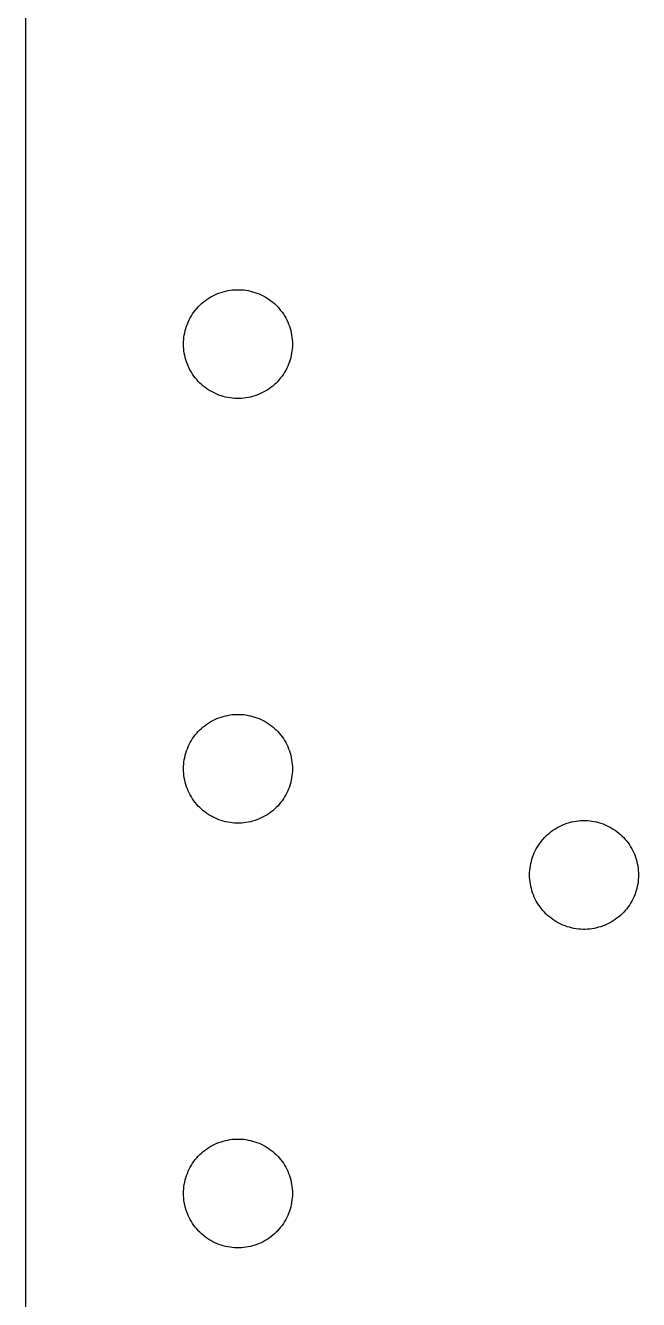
# Model space of a CAD drawing. Header units: metres. Extents: x 0 to 5.8, y -7.5 to 7.5.
# Drawn here: x 0.05 to 0.959, y 1.732 to 3.622 of the extents above; entities that cross this region are included whole.
import ezdxf

# ---------------------------------------------------------------- set-up
doc = ezdxf.new("R2010")
doc.units = ezdxf.units.M

msp = doc.modelspace()

# ---------------------------------------------------------------- linework, layer by layer
for p, q in [((0.05, 7.25), (0.05, -7.25)), ((0.3135, 3.2118), (0.3162, 3.2139)), ((0.3162, 3.2139), (0.3189, 3.2159)), ((0.3189, 3.2159), (0.3217, 3.2177)), ((0.3217, 3.2177), (0.3246, 3.2195)), ((0.3246, 3.2195), (0.3276, 3.2211)), ((0.3276, 3.2211), (0.3306, 3.2226)), ((0.3306, 3.2226), (0.3337, 3.224)), ((0.3337, 3.224), (0.3368, 3.2252)), ((0.3368, 3.2252), (0.34, 3.2264)), ((0.34, 3.2264), (0.3432, 3.2273)), ((0.3432, 3.2273), (0.3465, 3.2282)), ((0.3465, 3.2282), (0.3498, 3.2289)), ((0.3498, 3.2289), (0.3532, 3.2294)), ((0.3532, 3.2294), (0.3565, 3.2299)), ((0.3565, 3.2299), (0.3599, 3.2302)), ((0.3599, 3.2302), (0.3633, 3.2303)), ((0.3633, 3.2303), (0.3666, 3.2303)), ((0.3666, 3.2303), (0.37, 3.2302)), ((0.37, 3.2302), (0.3734, 3.2299)), ((0.3734, 3.2299), (0.3767, 3.2294)), ((0.3767, 3.2294), (0.3801, 3.2289)), ((0.3801, 3.2289), (0.3834, 3.2282)), ((0.3834, 3.2282), (0.3867, 3.2273)), ((0.3867, 3.2273), (0.3899, 3.2264)), ((0.3899, 3.2264), (0.3931, 3.2252)), ((0.3931, 3.2252), (0.3962, 3.224)), ((0.3962, 3.224), (0.3993, 3.2226)), ((0.3993, 3.2226), (0.4023, 3.2211)), ((0.4023, 3.2211), (0.4053, 3.2195)), ((0.4053, 3.2195), (0.4082, 3.2177)), ((0.4082, 3.2177), (0.411, 3.2159)), ((0.411, 3.2159), (0.4137, 3.2139)), ((0.4137, 3.2139), (0.4164, 3.2118)), ((0.2959, 3.1914), (0.2977, 3.1943)), ((0.2977, 3.1943), (0.2997, 3.197)), ((0.2997, 3.197), (0.3017, 3.1997)), ((0.3017, 3.1997), (0.3039, 3.2023)), ((0.3039, 3.2023), (0.3061, 3.2048)), ((0.3061, 3.2048), (0.3085, 3.2073)), ((0.3085, 3.2073), (0.3109, 3.2096)), ((0.3109, 3.2096), (0.3135, 3.2118)), ((0.4164, 3.2118), (0.419, 3.2096)), ((0.419, 3.2096), (0.4214, 3.2073)), ((0.4214, 3.2073), (0.4238, 3.2048)), ((0.4238, 3.2048), (0.4261, 3.2023)), ((0.4261, 3.2023), (0.4282, 3.1997)), ((0.4282, 3.1997), (0.4303, 3.197)), ((0.4303, 3.197), (0.4322, 3.1943)), ((0.4322, 3.1943), (0.434, 3.1914)), ((0.2877, 3.1729), (0.2887, 3.1761)), ((0.2887, 3.1761), (0.2899, 3.1793)), ((0.2899, 3.1793), (0.2912, 3.1824)), ((0.2912, 3.1824), (0.2927, 3.1855)), ((0.2927, 3.1855), (0.2942, 3.1885)), ((0.2942, 3.1885), (0.2959, 3.1914)), ((0.434, 3.1914), (0.4357, 3.1885)), ((0.4357, 3.1885), (0.4372, 3.1855)), ((0.4372, 3.1855), (0.4387, 3.1824)), ((0.4387, 3.1824), (0.44, 3.1793)), ((0.44, 3.1793), (0.4412, 3.1761)), ((0.4412, 3.1761), (0.4422, 3.1729)), ((0.2843, 3.153), (0.2845, 3.1564)), ((0.2845, 3.1564), (0.2849, 3.1597)), ((0.2849, 3.1597), (0.2854, 3.1631)), ((0.2854, 3.1631), (0.286, 3.1664)), ((0.286, 3.1664), (0.2868, 3.1697)), ((0.2868, 3.1697), (0.2877, 3.1729)), ((0.4422, 3.1729), (0.4431, 3.1697)), ((0.4431, 3.1697), (0.4439, 3.1664)), ((0.4439, 3.1664), (0.4445, 3.1631)), ((0.4445, 3.1631), (0.445, 3.1597)), ((0.445, 3.1597), (0.4454, 3.1564)), ((0.4454, 3.1564), (0.4456, 3.153)), ((0.2842, 3.1496), (0.2843, 3.153)), ((0.2843, 3.1462), (0.2842, 3.1496)), ((0.2845, 3.1428), (0.2843, 3.1462)), ((0.2849, 3.1395), (0.2845, 3.1428)), ((0.2854, 3.1361), (0.2849, 3.1395)), ((0.445, 3.1395), (0.4445, 3.1361)), ((0.4454, 3.1428), (0.445, 3.1395)), ((0.4456, 3.1462), (0.4454, 3.1428)), ((0.4456, 3.153), (0.4457, 3.1496)), ((0.4457, 3.1496), (0.4456, 3.1462)), ((0.286, 3.1328), (0.2854, 3.1361)), ((0.2868, 3.1295), (0.286, 3.1328)), ((0.2877, 3.1263), (0.2868, 3.1295)), ((0.2887, 3.1231), (0.2877, 3.1263)), ((0.2899, 3.1199), (0.2887, 3.1231)), ((0.2912, 3.1168), (0.2899, 3.1199)), ((0.44, 3.1199), (0.4387, 3.1168)), ((0.4412, 3.1231), (0.44, 3.1199)), ((0.4422, 3.1263), (0.4412, 3.1231)), ((0.4431, 3.1295), (0.4422, 3.1263)), ((0.4439, 3.1328), (0.4431, 3.1295)), ((0.4445, 3.1361), (0.4439, 3.1328)), ((0.2927, 3.1137), (0.2912, 3.1168)), ((0.2942, 3.1107), (0.2927, 3.1137)), ((0.2959, 3.1078), (0.2942, 3.1107)), ((0.2977, 3.1049), (0.2959, 3.1078)), ((0.2997, 3.1022), (0.2977, 3.1049)), ((0.3017, 3.0995), (0.2997, 3.1022)), ((0.3039, 3.0969), (0.3017, 3.0995)), ((0.4282, 3.0995), (0.4261, 3.0969)), ((0.4303, 3.1022), (0.4282, 3.0995)), ((0.4322, 3.1049), (0.4303, 3.1022)), ((0.434, 3.1078), (0.4322, 3.1049)), ((0.4357, 3.1107), (0.434, 3.1078)), ((0.4372, 3.1137), (0.4357, 3.1107)), ((0.4387, 3.1168), (0.4372, 3.1137)), ((0.3061, 3.0943), (0.3039, 3.0969)), ((0.3085, 3.0919), (0.3061, 3.0943)), ((0.3109, 3.0896), (0.3085, 3.0919)), ((0.3135, 3.0874), (0.3109, 3.0896)), ((0.3162, 3.0853), (0.3135, 3.0874)), ((0.3189, 3.0833), (0.3162, 3.0853)), ((0.3217, 3.0814), (0.3189, 3.0833)), ((0.3246, 3.0797), (0.3217, 3.0814)), ((0.4082, 3.0814), (0.4053, 3.0797)), ((0.411, 3.0833), (0.4082, 3.0814)), ((0.4137, 3.0853), (0.411, 3.0833)), ((0.4164, 3.0874), (0.4137, 3.0853)), ((0.419, 3.0896), (0.4164, 3.0874)), ((0.4214, 3.0919), (0.419, 3.0896)), ((0.4238, 3.0943), (0.4214, 3.0919)), ((0.4261, 3.0969), (0.4238, 3.0943)), ((0.3276, 3.0781), (0.3246, 3.0797)), ((0.3306, 3.0766), (0.3276, 3.0781)), ((0.3337, 3.0752), (0.3306, 3.0766)), ((0.3368, 3.0739), (0.3337, 3.0752)), ((0.34, 3.0728), (0.3368, 3.0739)), ((0.3432, 3.0719), (0.34, 3.0728)), ((0.3465, 3.071), (0.3432, 3.0719)), ((0.3498, 3.0703), (0.3465, 3.071)), ((0.3532, 3.0698), (0.3498, 3.0703)), ((0.3565, 3.0693), (0.3532, 3.0698)), ((0.3599, 3.069), (0.3565, 3.0693)), ((0.3633, 3.0689), (0.3599, 3.069)), ((0.3666, 3.0689), (0.3633, 3.0689)), ((0.37, 3.069), (0.3666, 3.0689)), ((0.3734, 3.0693), (0.37, 3.069)), ((0.3767, 3.0698), (0.3734, 3.0693)), ((0.3801, 3.0703), (0.3767, 3.0698)), ((0.3834, 3.071), (0.3801, 3.0703)), ((0.3867, 3.0719), (0.3834, 3.071)), ((0.3899, 3.0728), (0.3867, 3.0719)), ((0.3931, 3.0739), (0.3899, 3.0728)), ((0.3962, 3.0752), (0.3931, 3.0739)), ((0.3993, 3.0766), (0.3962, 3.0752)), ((0.4023, 3.0781), (0.3993, 3.0766)), ((0.4053, 3.0797), (0.4023, 3.0781)), ((0.3217, 2.5878), (0.3246, 2.5896)), ((0.3246, 2.5896), (0.3276, 2.5912)), ((0.3276, 2.5912), (0.3306, 2.5927)), ((0.3306, 2.5927), (0.3337, 2.5941)), ((0.3337, 2.5941), (0.3368, 2.5953)), ((0.3368, 2.5953), (0.34, 2.5964)), ((0.34, 2.5964), (0.3432, 2.5974)), ((0.3432, 2.5974), (0.3465, 2.5983)), ((0.3465, 2.5983), (0.3498, 2.5989)), ((0.3498, 2.5989), (0.3532, 2.5995)), ((0.3532, 2.5995), (0.3565, 2.6)), ((0.3565, 2.6), (0.3599, 2.6002)), ((0.3599, 2.6002), (0.3633, 2.6004)), ((0.3633, 2.6004), (0.3666, 2.6004)), ((0.3666, 2.6004), (0.37, 2.6002)), ((0.37, 2.6002), (0.3734, 2.6)), ((0.3734, 2.6), (0.3767, 2.5995)), ((0.3767, 2.5995), (0.3801, 2.5989)), ((0.3801, 2.5989), (0.3834, 2.5983)), ((0.3834, 2.5983), (0.3867, 2.5974)), ((0.3867, 2.5974), (0.3899, 2.5964)), ((0.3899, 2.5964), (0.3931, 2.5953)), ((0.3931, 2.5953), (0.3962, 2.5941)), ((0.3962, 2.5941), (0.3993, 2.5927)), ((0.3993, 2.5927), (0.4023, 2.5912)), ((0.4023, 2.5912), (0.4053, 2.5896)), ((0.4053, 2.5896), (0.4082, 2.5878)), ((0.3017, 2.5698), (0.3039, 2.5724)), ((0.3039, 2.5724), (0.3061, 2.5749)), ((0.3061, 2.5749), (0.3085, 2.5774)), ((0.3085, 2.5774), (0.3109, 2.5796)), ((0.3109, 2.5796), (0.3135, 2.5819)), ((0.3135, 2.5819), (0.3162, 2.584)), ((0.3162, 2.584), (0.3189, 2.5859)), ((0.3189, 2.5859), (0.3217, 2.5878)), ((0.4082, 2.5878), (0.411, 2.5859)), ((0.411, 2.5859), (0.4137, 2.584)), ((0.4137, 2.584), (0.4164, 2.5819)), ((0.4164, 2.5819), (0.419, 2.5796)), ((0.419, 2.5796), (0.4214, 2.5774)), ((0.4214, 2.5774), (0.4238, 2.5749)), ((0.4238, 2.5749), (0.4261, 2.5724)), ((0.4261, 2.5724), (0.4282, 2.5698)), ((0.2899, 2.5494), (0.2912, 2.5525)), ((0.2912, 2.5525), (0.2927, 2.5556)), ((0.2927, 2.5556), (0.2942, 2.5586)), ((0.2942, 2.5586), (0.2959, 2.5615)), ((0.2959, 2.5615), (0.2977, 2.5644)), ((0.2977, 2.5644), (0.2997, 2.5671)), ((0.2997, 2.5671), (0.3017, 2.5698)), ((0.4282, 2.5698), (0.4303, 2.5671)), ((0.4303, 2.5671), (0.4322, 2.5644)), ((0.4322, 2.5644), (0.434, 2.5615)), ((0.434, 2.5615), (0.4357, 2.5586)), ((0.4357, 2.5586), (0.4372, 2.5556)), ((0.4372, 2.5556), (0.4387, 2.5525)), ((0.4387, 2.5525), (0.44, 2.5494)), ((0.2849, 2.5298), (0.2854, 2.5331)), ((0.2854, 2.5331), (0.286, 2.5364)), ((0.286, 2.5364), (0.2868, 2.5398)), ((0.2868, 2.5398), (0.2877, 2.543)), ((0.2877, 2.543), (0.2887, 2.5462)), ((0.2887, 2.5462), (0.2899, 2.5494)), ((0.44, 2.5494), (0.4412, 2.5462)), ((0.4412, 2.5462), (0.4422, 2.543)), ((0.4422, 2.543), (0.4431, 2.5398)), ((0.4431, 2.5398), (0.4439, 2.5364)), ((0.4439, 2.5364), (0.4445, 2.5331)), ((0.4445, 2.5331), (0.445, 2.5298)), ((0.2842, 2.5197), (0.2843, 2.5231)), ((0.2843, 2.5163), (0.2842, 2.5197)), ((0.2843, 2.5231), (0.2845, 2.5264)), ((0.2845, 2.5129), (0.2843, 2.5163)), ((0.2845, 2.5264), (0.2849, 2.5298)), ((0.445, 2.5298), (0.4454, 2.5264)), ((0.4454, 2.5264), (0.4456, 2.5231)), ((0.4456, 2.5163), (0.4454, 2.5129)), ((0.4456, 2.5231), (0.4457, 2.5197)), ((0.4457, 2.5197), (0.4456, 2.5163)), ((0.2849, 2.5096), (0.2845, 2.5129)), ((0.2854, 2.5062), (0.2849, 2.5096)), ((0.286, 2.5029), (0.2854, 2.5062)), ((0.2868, 2.4996), (0.286, 2.5029)), ((0.2877, 2.4964), (0.2868, 2.4996)), ((0.2887, 2.4931), (0.2877, 2.4964)), ((0.4422, 2.4964), (0.4412, 2.4931)), ((0.4431, 2.4996), (0.4422, 2.4964)), ((0.4439, 2.5029), (0.4431, 2.4996)), ((0.4445, 2.5062), (0.4439, 2.5029)), ((0.445, 2.5096), (0.4445, 2.5062)), ((0.4454, 2.5129), (0.445, 2.5096)), ((0.2899, 2.49), (0.2887, 2.4931)), ((0.2912, 2.4869), (0.2899, 2.49)), ((0.2927, 2.4838), (0.2912, 2.4869)), ((0.2942, 2.4808), (0.2927, 2.4838)), ((0.2959, 2.4779), (0.2942, 2.4808)), ((0.2977, 2.475), (0.2959, 2.4779)), ((0.434, 2.4779), (0.4322, 2.475)), ((0.4357, 2.4808), (0.434, 2.4779)), ((0.4372, 2.4838), (0.4357, 2.4808)), ((0.4387, 2.4869), (0.4372, 2.4838)), ((0.44, 2.49), (0.4387, 2.4869)), ((0.4412, 2.4931), (0.44, 2.49)), ((0.2997, 2.4722), (0.2977, 2.475)), ((0.3017, 2.4695), (0.2997, 2.4722)), ((0.3039, 2.4669), (0.3017, 2.4695)), ((0.3061, 2.4644), (0.3039, 2.4669)), ((0.3085, 2.462), (0.3061, 2.4644)), ((0.3109, 2.4597), (0.3085, 2.462)), ((0.3135, 2.4575), (0.3109, 2.4597)), ((0.3162, 2.4554), (0.3135, 2.4575)), ((0.4164, 2.4575), (0.4137, 2.4554)), ((0.419, 2.4597), (0.4164, 2.4575)), ((0.4214, 2.462), (0.419, 2.4597)), ((0.4238, 2.4644), (0.4214, 2.462)), ((0.4261, 2.4669), (0.4238, 2.4644)), ((0.4282, 2.4695), (0.4261, 2.4669)), ((0.4303, 2.4722), (0.4282, 2.4695)), ((0.4322, 2.475), (0.4303, 2.4722)), ((0.3189, 2.4534), (0.3162, 2.4554)), ((0.3217, 2.4515), (0.3189, 2.4534)), ((0.3246, 2.4498), (0.3217, 2.4515)), ((0.3276, 2.4482), (0.3246, 2.4498)), ((0.3306, 2.4467), (0.3276, 2.4482)), ((0.3337, 2.4453), (0.3306, 2.4467)), ((0.3368, 2.444), (0.3337, 2.4453)), ((0.34, 2.4429), (0.3368, 2.444)), ((0.3432, 2.4419), (0.34, 2.4429)), ((0.3465, 2.4411), (0.3432, 2.4419)), ((0.3498, 2.4404), (0.3465, 2.4411)), ((0.3532, 2.4398), (0.3498, 2.4404)), ((0.3565, 2.4394), (0.3532, 2.4398)), ((0.3599, 2.4391), (0.3565, 2.4394)), ((0.3633, 2.439), (0.3599, 2.4391)), ((0.3666, 2.439), (0.3633, 2.439)), ((0.37, 2.4391), (0.3666, 2.439)), ((0.3734, 2.4394), (0.37, 2.4391)), ((0.3767, 2.4398), (0.3734, 2.4394)), ((0.3801, 2.4404), (0.3767, 2.4398)), ((0.3834, 2.4411), (0.3801, 2.4404)), ((0.3867, 2.4419), (0.3834, 2.4411)), ((0.3899, 2.4429), (0.3867, 2.4419)), ((0.3931, 2.444), (0.3899, 2.4429)), ((0.3962, 2.4453), (0.3931, 2.444)), ((0.3993, 2.4467), (0.3962, 2.4453)), ((0.4023, 2.4482), (0.3993, 2.4467)), ((0.4053, 2.4498), (0.4023, 2.4482)), ((0.4082, 2.4515), (0.4053, 2.4498)), ((0.411, 2.4534), (0.4082, 2.4515)), ((0.4137, 2.4554), (0.411, 2.4534)), ((0.8498, 2.4379), (0.853, 2.439)), ((0.853, 2.439), (0.8562, 2.4399)), ((0.8562, 2.4399), (0.8595, 2.4408)), ((0.8595, 2.4408), (0.8628, 2.4415)), ((0.8628, 2.4415), (0.8661, 2.4421)), ((0.8661, 2.4421), (0.8695, 2.4425)), ((0.8695, 2.4425), (0.8729, 2.4428)), ((0.8729, 2.4428), (0.8763, 2.4429)), ((0.8763, 2.4429), (0.8796, 2.4429)), ((0.8796, 2.4429), (0.883, 2.4428)), ((0.883, 2.4428), (0.8864, 2.4425)), ((0.8864, 2.4425), (0.8897, 2.4421)), ((0.8897, 2.4421), (0.8931, 2.4415)), ((0.8931, 2.4415), (0.8964, 2.4408)), ((0.8964, 2.4408), (0.8996, 2.4399)), ((0.8996, 2.4399), (0.9029, 2.439)), ((0.9029, 2.439), (0.9061, 2.4379)), ((0.8191, 2.4175), (0.8215, 2.4199)), ((0.8215, 2.4199), (0.8239, 2.4222)), ((0.8239, 2.4222), (0.8265, 2.4244)), ((0.8265, 2.4244), (0.8291, 2.4265)), ((0.8291, 2.4265), (0.8319, 2.4285)), ((0.8319, 2.4285), (0.8347, 2.4303)), ((0.8347, 2.4303), (0.8376, 2.4321)), ((0.8376, 2.4321), (0.8406, 2.4337)), ((0.8406, 2.4337), (0.8436, 2.4352)), ((0.8436, 2.4352), (0.8467, 2.4366)), ((0.8467, 2.4366), (0.8498, 2.4379)), ((0.9061, 2.4379), (0.9092, 2.4366)), ((0.9092, 2.4366), (0.9123, 2.4352)), ((0.9123, 2.4352), (0.9153, 2.4337)), ((0.9153, 2.4337), (0.9183, 2.4321)), ((0.9183, 2.4321), (0.9212, 2.4303)), ((0.9212, 2.4303), (0.924, 2.4285)), ((0.924, 2.4285), (0.9267, 2.4265)), ((0.9267, 2.4265), (0.9294, 2.4244)), ((0.9294, 2.4244), (0.9319, 2.4222)), ((0.9319, 2.4222), (0.9344, 2.4199)), ((0.9344, 2.4199), (0.9368, 2.4175)), ((0.8056, 2.3981), (0.8072, 2.4011)), ((0.8072, 2.4011), (0.8089, 2.404)), ((0.8089, 2.404), (0.8107, 2.4069)), ((0.8107, 2.4069), (0.8127, 2.4096)), ((0.8127, 2.4096), (0.8147, 2.4123)), ((0.8147, 2.4123), (0.8168, 2.4149)), ((0.8168, 2.4149), (0.8191, 2.4175)), ((0.9368, 2.4175), (0.939, 2.4149)), ((0.939, 2.4149), (0.9412, 2.4123)), ((0.9412, 2.4123), (0.9432, 2.4096)), ((0.9432, 2.4096), (0.9452, 2.4069)), ((0.9452, 2.4069), (0.947, 2.404)), ((0.947, 2.404), (0.9487, 2.4011)), ((0.9487, 2.4011), (0.9502, 2.3981)), ((0.799, 2.379), (0.7998, 2.3823)), ((0.7998, 2.3823), (0.8007, 2.3855)), ((0.8007, 2.3855), (0.8017, 2.3887)), ((0.8017, 2.3887), (0.8029, 2.3919)), ((0.8029, 2.3919), (0.8042, 2.395)), ((0.8042, 2.395), (0.8056, 2.3981)), ((0.9502, 2.3981), (0.9517, 2.395)), ((0.9517, 2.395), (0.953, 2.3919)), ((0.953, 2.3919), (0.9542, 2.3887)), ((0.9542, 2.3887), (0.9552, 2.3855)), ((0.9552, 2.3855), (0.9561, 2.3823)), ((0.9561, 2.3823), (0.9569, 2.379)), ((0.7972, 2.3622), (0.7973, 2.3656)), ((0.7973, 2.3656), (0.7975, 2.369)), ((0.7975, 2.369), (0.7979, 2.3723)), ((0.7979, 2.3723), (0.7984, 2.3757)), ((0.7984, 2.3757), (0.799, 2.379)), ((0.9569, 2.379), (0.9575, 2.3757)), ((0.9575, 2.3757), (0.958, 2.3723)), ((0.958, 2.3723), (0.9584, 2.369)), ((0.9584, 2.369), (0.9586, 2.3656)), ((0.9586, 2.3656), (0.9586, 2.3622)), ((0.7973, 2.3588), (0.7972, 2.3622)), ((0.7975, 2.3554), (0.7973, 2.3588)), ((0.7979, 2.3521), (0.7975, 2.3554)), ((0.7984, 2.3487), (0.7979, 2.3521)), ((0.799, 2.3454), (0.7984, 2.3487)), ((0.7998, 2.3421), (0.799, 2.3454)), ((0.9569, 2.3454), (0.9561, 2.3421)), ((0.9575, 2.3487), (0.9569, 2.3454)), ((0.958, 2.3521), (0.9575, 2.3487)), ((0.9584, 2.3554), (0.958, 2.3521)), ((0.9586, 2.3588), (0.9584, 2.3554)), ((0.9586, 2.3622), (0.9586, 2.3588)), ((0.8007, 2.3389), (0.7998, 2.3421)), ((0.8017, 2.3357), (0.8007, 2.3389)), ((0.8029, 2.3325), (0.8017, 2.3357)), ((0.8042, 2.3294), (0.8029, 2.3325)), ((0.8056, 2.3263), (0.8042, 2.3294)), ((0.8072, 2.3233), (0.8056, 2.3263)), ((0.9502, 2.3263), (0.9487, 2.3233)), ((0.9517, 2.3294), (0.9502, 2.3263)), ((0.953, 2.3325), (0.9517, 2.3294)), ((0.9542, 2.3357), (0.953, 2.3325)), ((0.9552, 2.3389), (0.9542, 2.3357)), ((0.9561, 2.3421), (0.9552, 2.3389)), ((0.8089, 2.3204), (0.8072, 2.3233)), ((0.8107, 2.3175), (0.8089, 2.3204)), ((0.8127, 2.3148), (0.8107, 2.3175)), ((0.8147, 2.3121), (0.8127, 2.3148)), ((0.8168, 2.3095), (0.8147, 2.3121)), ((0.8191, 2.307), (0.8168, 2.3095)), ((0.8215, 2.3045), (0.8191, 2.307)), ((0.9368, 2.307), (0.9344, 2.3045)), ((0.939, 2.3095), (0.9368, 2.307)), ((0.9412, 2.3121), (0.939, 2.3095)), ((0.9432, 2.3148), (0.9412, 2.3121)), ((0.9452, 2.3175), (0.9432, 2.3148)), ((0.947, 2.3204), (0.9452, 2.3175)), ((0.9487, 2.3233), (0.947, 2.3204)), ((0.8239, 2.3022), (0.8215, 2.3045)), ((0.8265, 2.3), (0.8239, 2.3022)), ((0.8291, 2.2979), (0.8265, 2.3)), ((0.8319, 2.2959), (0.8291, 2.2979)), ((0.8347, 2.294), (0.8319, 2.2959)), ((0.8376, 2.2923), (0.8347, 2.294)), ((0.8406, 2.2907), (0.8376, 2.2923)), ((0.8436, 2.2892), (0.8406, 2.2907)), ((0.8467, 2.2878), (0.8436, 2.2892)), ((0.8498, 2.2865), (0.8467, 2.2878)), ((0.9092, 2.2878), (0.9061, 2.2865)), ((0.9123, 2.2892), (0.9092, 2.2878)), ((0.9153, 2.2907), (0.9123, 2.2892)), ((0.9183, 2.2923), (0.9153, 2.2907)), ((0.9212, 2.294), (0.9183, 2.2923)), ((0.924, 2.2959), (0.9212, 2.294)), ((0.9267, 2.2979), (0.924, 2.2959)), ((0.9294, 2.3), (0.9267, 2.2979)), ((0.9319, 2.3022), (0.9294, 2.3)), ((0.9344, 2.3045), (0.9319, 2.3022)), ((0.853, 2.2854), (0.8498, 2.2865)), ((0.8562, 2.2845), (0.853, 2.2854)), ((0.8595, 2.2836), (0.8562, 2.2845)), ((0.8628, 2.2829), (0.8595, 2.2836)), ((0.8661, 2.2824), (0.8628, 2.2829)), ((0.8695, 2.2819), (0.8661, 2.2824)), ((0.8729, 2.2816), (0.8695, 2.2819)), ((0.8763, 2.2815), (0.8729, 2.2816)), ((0.8796, 2.2815), (0.8763, 2.2815)), ((0.883, 2.2816), (0.8796, 2.2815)), ((0.8864, 2.2819), (0.883, 2.2816)), ((0.8897, 2.2824), (0.8864, 2.2819)), ((0.8931, 2.2829), (0.8897, 2.2824)), ((0.8964, 2.2836), (0.8931, 2.2829)), ((0.8996, 2.2845), (0.8964, 2.2836)), ((0.9029, 2.2854), (0.8996, 2.2845)), ((0.9061, 2.2865), (0.9029, 2.2854)), ((0.3368, 1.9654), (0.34, 1.9665)), ((0.34, 1.9665), (0.3432, 1.9675)), ((0.3432, 1.9675), (0.3465, 1.9683)), ((0.3465, 1.9683), (0.3498, 1.969)), ((0.3498, 1.969), (0.3532, 1.9696)), ((0.3532, 1.9696), (0.3565, 1.97)), ((0.3565, 1.97), (0.3599, 1.9703)), ((0.3599, 1.9703), (0.3633, 1.9704)), ((0.3633, 1.9704), (0.3666, 1.9704)), ((0.3666, 1.9704), (0.37, 1.9703)), ((0.37, 1.9703), (0.3734, 1.97)), ((0.3734, 1.97), (0.3767, 1.9696)), ((0.3767, 1.9696), (0.3801, 1.969)), ((0.3801, 1.969), (0.3834, 1.9683)), ((0.3834, 1.9683), (0.3867, 1.9675)), ((0.3867, 1.9675), (0.3899, 1.9665)), ((0.3899, 1.9665), (0.3931, 1.9654)), ((0.3061, 1.945), (0.3085, 1.9474)), ((0.3085, 1.9474), (0.3109, 1.9497)), ((0.3109, 1.9497), (0.3135, 1.952)), ((0.3135, 1.952), (0.3162, 1.954)), ((0.3162, 1.954), (0.3189, 1.956)), ((0.3189, 1.956), (0.3217, 1.9579)), ((0.3217, 1.9579), (0.3246, 1.9597)), ((0.3246, 1.9597), (0.3276, 1.9613)), ((0.3276, 1.9613), (0.3306, 1.9628)), ((0.3306, 1.9628), (0.3337, 1.9642)), ((0.3337, 1.9642), (0.3368, 1.9654)), ((0.3931, 1.9654), (0.3962, 1.9642)), ((0.3962, 1.9642), (0.3993, 1.9628)), ((0.3993, 1.9628), (0.4023, 1.9613)), ((0.4023, 1.9613), (0.4053, 1.9597)), ((0.4053, 1.9597), (0.4082, 1.9579)), ((0.4082, 1.9579), (0.411, 1.956)), ((0.411, 1.956), (0.4137, 1.954)), ((0.4137, 1.954), (0.4164, 1.952)), ((0.4164, 1.952), (0.419, 1.9497)), ((0.419, 1.9497), (0.4214, 1.9474)), ((0.4214, 1.9474), (0.4238, 1.945)), ((0.2927, 1.9256), (0.2942, 1.9286)), ((0.2942, 1.9286), (0.2959, 1.9316)), ((0.2959, 1.9316), (0.2977, 1.9344)), ((0.2977, 1.9344), (0.2997, 1.9372)), ((0.2997, 1.9372), (0.3017, 1.9399)), ((0.3017, 1.9399), (0.3039, 1.9425)), ((0.3039, 1.9425), (0.3061, 1.945)), ((0.4238, 1.945), (0.4261, 1.9425)), ((0.4261, 1.9425), (0.4282, 1.9399)), ((0.4282, 1.9399), (0.4303, 1.9372)), ((0.4303, 1.9372), (0.4322, 1.9344)), ((0.4322, 1.9344), (0.434, 1.9316)), ((0.434, 1.9316), (0.4357, 1.9286)), ((0.4357, 1.9286), (0.4372, 1.9256)), ((0.286, 1.9065), (0.2868, 1.9098)), ((0.2868, 1.9098), (0.2877, 1.9131)), ((0.2877, 1.9131), (0.2887, 1.9163)), ((0.2887, 1.9163), (0.2899, 1.9195)), ((0.2899, 1.9195), (0.2912, 1.9226)), ((0.2912, 1.9226), (0.2927, 1.9256)), ((0.4372, 1.9256), (0.4387, 1.9226)), ((0.4387, 1.9226), (0.44, 1.9195)), ((0.44, 1.9195), (0.4412, 1.9163)), ((0.4412, 1.9163), (0.4422, 1.9131)), ((0.4422, 1.9131), (0.4431, 1.9098)), ((0.4431, 1.9098), (0.4439, 1.9065)), ((0.2842, 1.8898), (0.2843, 1.8931)), ((0.2843, 1.8931), (0.2845, 1.8965)), ((0.2845, 1.8965), (0.2849, 1.8999)), ((0.2849, 1.8999), (0.2854, 1.9032)), ((0.2854, 1.9032), (0.286, 1.9065)), ((0.4439, 1.9065), (0.4445, 1.9032)), ((0.4445, 1.9032), (0.445, 1.8999)), ((0.445, 1.8999), (0.4454, 1.8965)), ((0.4454, 1.8965), (0.4456, 1.8931)), ((0.4456, 1.8931), (0.4457, 1.8898)), ((0.2843, 1.8864), (0.2842, 1.8898)), ((0.2845, 1.883), (0.2843, 1.8864)), ((0.2849, 1.8796), (0.2845, 1.883)), ((0.2854, 1.8763), (0.2849, 1.8796)), ((0.286, 1.873), (0.2854, 1.8763)), ((0.2868, 1.8697), (0.286, 1.873)), ((0.4439, 1.873), (0.4431, 1.8697)), ((0.4445, 1.8763), (0.4439, 1.873)), ((0.445, 1.8796), (0.4445, 1.8763)), ((0.4454, 1.883), (0.445, 1.8796)), ((0.4456, 1.8864), (0.4454, 1.883)), ((0.4457, 1.8898), (0.4456, 1.8864)), ((0.2877, 1.8664), (0.2868, 1.8697)), ((0.2887, 1.8632), (0.2877, 1.8664)), ((0.2899, 1.86), (0.2887, 1.8632)), ((0.2912, 1.8569), (0.2899, 1.86)), ((0.2927, 1.8539), (0.2912, 1.8569)), ((0.2942, 1.8509), (0.2927, 1.8539)), ((0.4372, 1.8539), (0.4357, 1.8509)), ((0.4387, 1.8569), (0.4372, 1.8539)), ((0.44, 1.86), (0.4387, 1.8569)), ((0.4412, 1.8632), (0.44, 1.86)), ((0.4422, 1.8664), (0.4412, 1.8632)), ((0.4431, 1.8697), (0.4422, 1.8664)), ((0.2959, 1.8479), (0.2942, 1.8509)), ((0.2977, 1.8451), (0.2959, 1.8479)), ((0.2997, 1.8423), (0.2977, 1.8451)), ((0.3017, 1.8396), (0.2997, 1.8423)), ((0.3039, 1.837), (0.3017, 1.8396)), ((0.3061, 1.8345), (0.3039, 1.837)), ((0.3085, 1.8321), (0.3061, 1.8345)), ((0.4238, 1.8345), (0.4214, 1.8321)), ((0.4261, 1.837), (0.4238, 1.8345)), ((0.4282, 1.8396), (0.4261, 1.837)), ((0.4303, 1.8423), (0.4282, 1.8396)), ((0.4322, 1.8451), (0.4303, 1.8423)), ((0.434, 1.8479), (0.4322, 1.8451)), ((0.4357, 1.8509), (0.434, 1.8479)), ((0.3109, 1.8298), (0.3085, 1.8321)), ((0.3135, 1.8276), (0.3109, 1.8298)), ((0.3162, 1.8255), (0.3135, 1.8276)), ((0.3189, 1.8235), (0.3162, 1.8255)), ((0.3217, 1.8216), (0.3189, 1.8235)), ((0.3246, 1.8198), (0.3217, 1.8216)), ((0.3276, 1.8182), (0.3246, 1.8198)), ((0.3306, 1.8167), (0.3276, 1.8182)), ((0.3337, 1.8154), (0.3306, 1.8167)), ((0.3368, 1.8141), (0.3337, 1.8154)), ((0.3962, 1.8154), (0.3931, 1.8141)), ((0.3993, 1.8167), (0.3962, 1.8154)), ((0.4023, 1.8182), (0.3993, 1.8167)), ((0.4053, 1.8198), (0.4023, 1.8182)), ((0.4082, 1.8216), (0.4053, 1.8198)), ((0.411, 1.8235), (0.4082, 1.8216)), ((0.4137, 1.8255), (0.411, 1.8235)), ((0.4164, 1.8276), (0.4137, 1.8255)), ((0.419, 1.8298), (0.4164, 1.8276)), ((0.4214, 1.8321), (0.419, 1.8298)), ((0.34, 1.813), (0.3368, 1.8141)), ((0.3432, 1.812), (0.34, 1.813)), ((0.3465, 1.8112), (0.3432, 1.812)), ((0.3498, 1.8105), (0.3465, 1.8112)), ((0.3532, 1.8099), (0.3498, 1.8105)), ((0.3565, 1.8095), (0.3532, 1.8099)), ((0.3599, 1.8092), (0.3565, 1.8095)), ((0.3633, 1.8091), (0.3599, 1.8092)), ((0.3666, 1.8091), (0.3633, 1.8091)), ((0.37, 1.8092), (0.3666, 1.8091)), ((0.3734, 1.8095), (0.37, 1.8092)), ((0.3767, 1.8099), (0.3734, 1.8095)), ((0.3801, 1.8105), (0.3767, 1.8099)), ((0.3834, 1.8112), (0.3801, 1.8105)), ((0.3867, 1.812), (0.3834, 1.8112)), ((0.3899, 1.813), (0.3867, 1.812)), ((0.3931, 1.8141), (0.3899, 1.813))]:
    msp.add_line(p, q)

doc.saveas('drawing.dxf')
